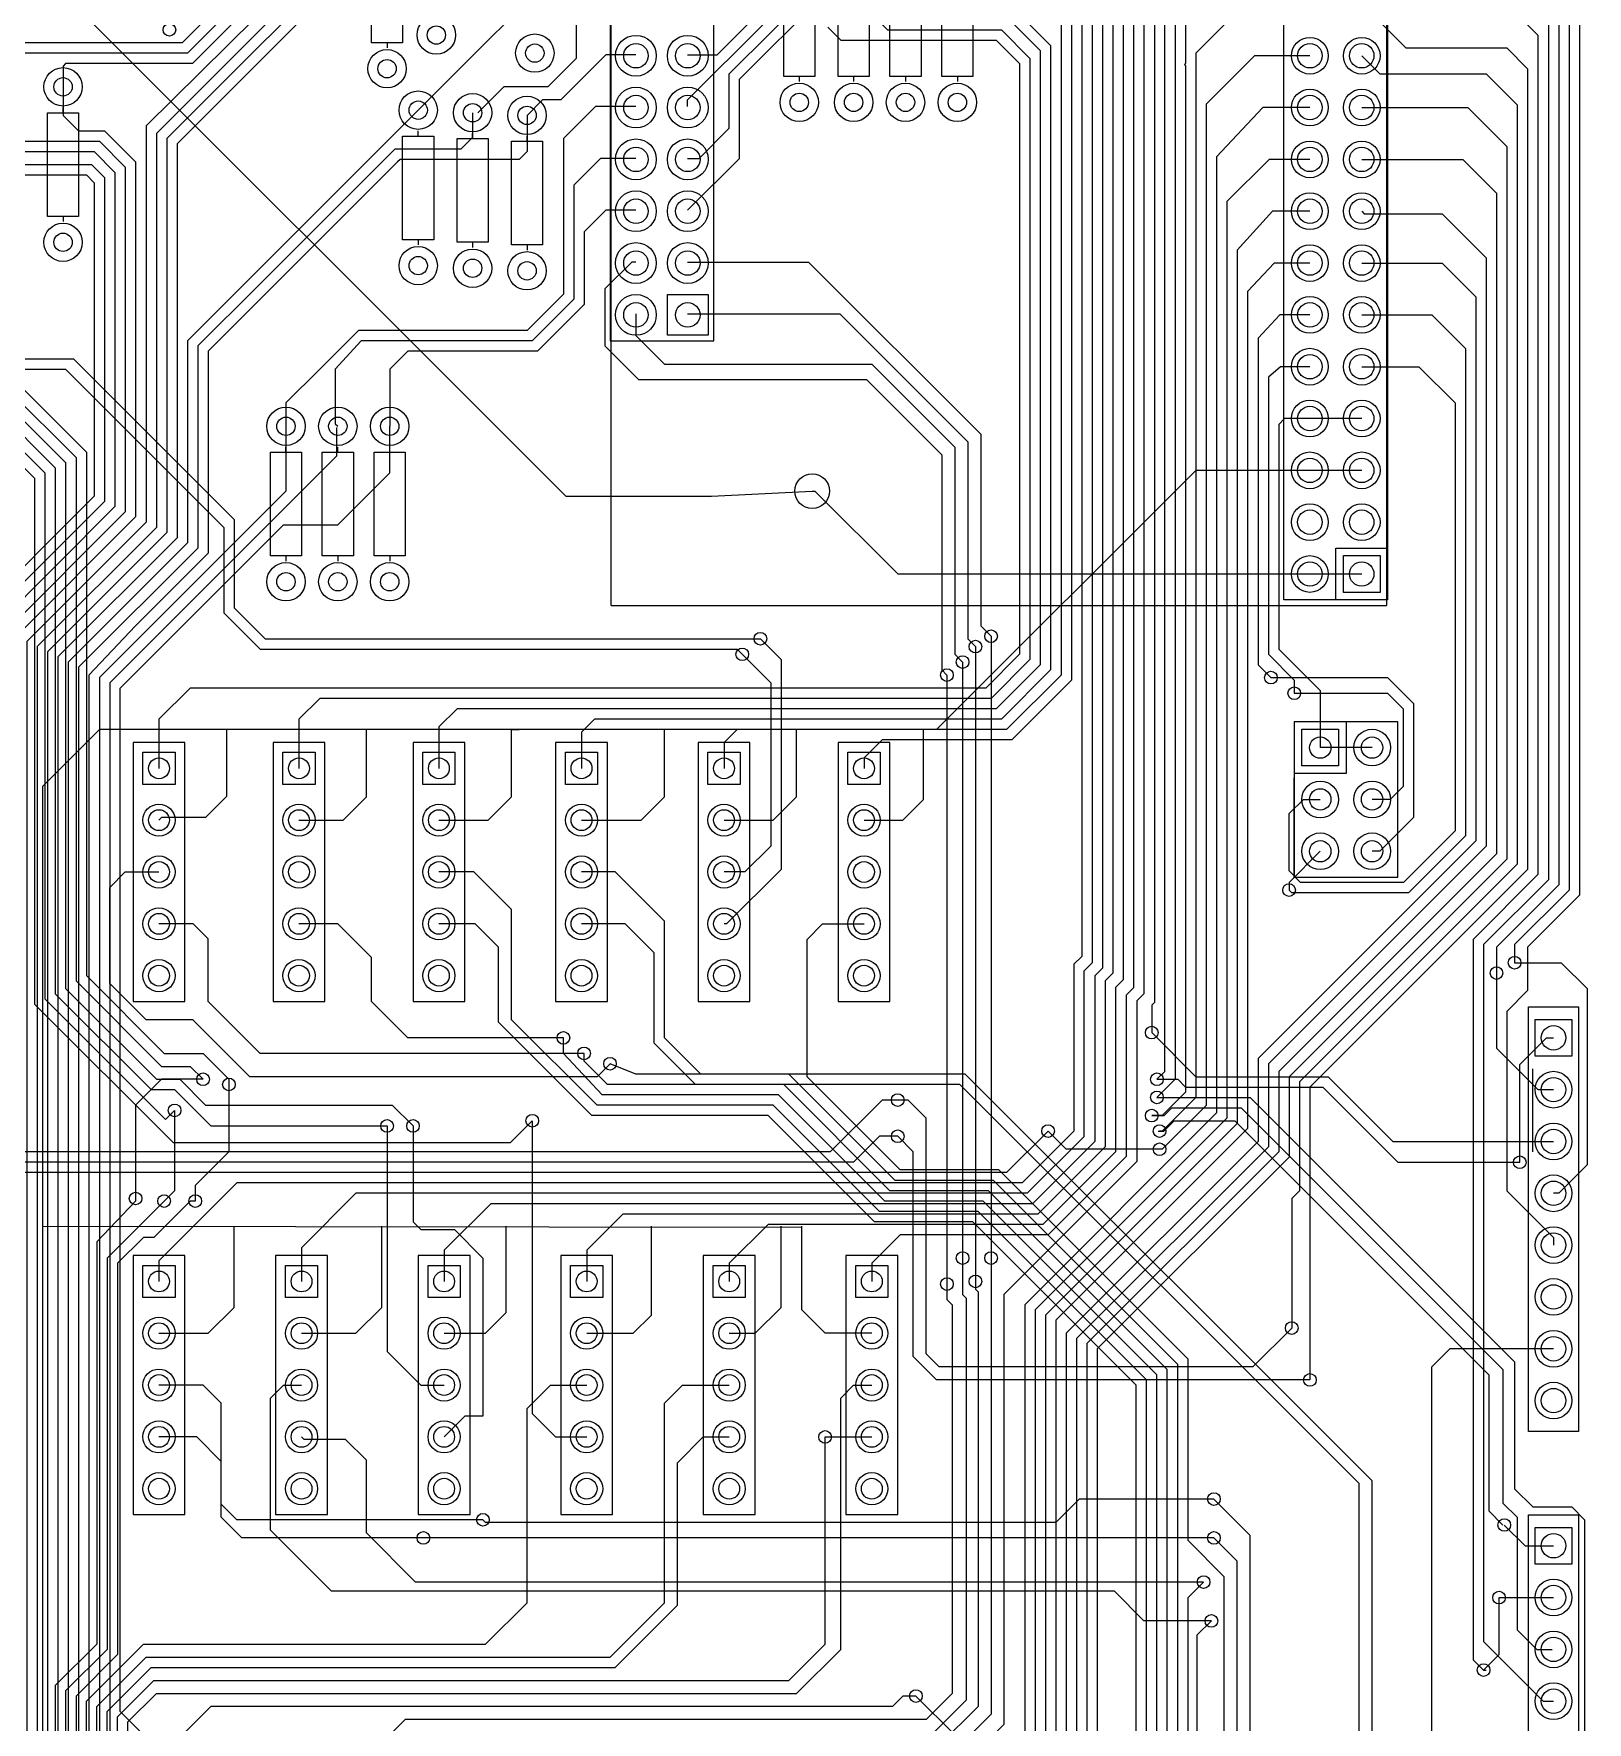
# Model space of a CAD drawing. Header units: millimetres. Extents: x 7 to 471, y -359 to -66.
# Drawn here: x 162.3 to 238.4, y -191.1 to -108.4 of the extents above; entities that cross this region are included whole.
import ezdxf

# ---------------------------------------------------------------- set-up
doc = ezdxf.new("R2010")
doc.units = ezdxf.units.MM

msp = doc.modelspace()

# ---------------------------------------------------------------- linework, layer by layer
for points in [[(190.55, -136.423), (190.55, -82.423)], [(228.55, -82.423), (228.55, -136.424)], [(207.518, -86.233), (209.677, -84.074), (218.313, -84.074), (220.218, -85.979), (220.218, -96.012), (216.662, -99.568), (216.662, -155.448), (216.314, -155.796), (216.314, -163.67), (209.804, -170.18), (209.804, -191.262), (209.296, -191.77)], [(209.931, -86.233), (211.455, -84.709), (218.186, -84.709), (219.71, -86.233), (219.71, -95.758), (216.154, -99.314), (216.154, -155.161), (215.793, -155.522), (215.793, -163.429), (211.963, -167.259), (204.724, -167.259), (203.327, -168.656), (203.327, -169.545)], [(214.757, -89.408), (214.757, -86.487), (215.265, -85.979), (217.932, -85.979), (218.694, -86.741), (218.694, -95.25), (215.138, -98.933), (215.138, -154.432), (214.757, -154.813), (214.757, -162.941), (211.455, -166.243), (191.135, -166.243), (189.357, -168.021), (189.357, -169.545)], [(212.344, -89.408), (212.344, -87.376), (214.376, -85.344), (218.059, -85.344), (219.202, -86.487), (219.202, -95.504), (215.646, -99.06), (215.646, -154.76), (215.265, -155.141), (215.265, -163.195), (211.709, -166.751), (198.247, -166.751), (196.342, -168.656), (196.342, -169.545)], [(217.17, -89.408), (218.186, -90.805), (218.186, -94.996), (214.63, -98.679), (214.63, -154.188), (214.249, -154.569), (214.249, -162.687), (211.201, -165.735), (184.658, -165.735), (182.372, -168.021), (182.372, -169.545)], [(191.765, -91.643), (188.26, -91.643), (170.048, -109.855), (163.83, -109.855), (163.703, -109.982), (163.703, -110.998)], [(185.42, -92.964), (169.545, -108.839), (159.385, -108.839), (158.75, -109.474), (158.75, -110.871), (158.623, -110.998)], [(186.182, -92.964), (169.799, -109.347), (161.671, -109.347), (161.163, -109.855), (161.163, -110.998)], [(98.171, -94.234), (98.171, -97.282), (100.076, -99.187), (122.428, -99.187), (128.016, -104.775), (162.052, -104.775), (188.341, -131.064), (195.476, -131.064), (200.406, -130.81)], [(208.788, -93.599), (208.915, -93.599), (214.122, -98.806), (214.122, -109.093)], [(227.33, -94.234), (230.251, -97.155), (234.442, -97.155), (237.998, -100.711), (237.998, -150.622), (235.458, -153.162), (235.458, -155.293), (234.442, -156.309), (234.442, -165.1), (236.728, -167.386), (236.728, -167.767)], [(224.79, -96.774), (220.218, -96.774), (217.17, -99.822), (217.17, -155.883), (217.043, -156.01), (217.043, -157.353)], [(227.33, -96.774), (229.87, -99.314), (234.442, -99.314), (237.49, -102.362), (237.49, -150.368), (234.823, -153.035), (234.823, -153.924)], [(184.404, -99.06), (184.404, -102.108), (182.118, -104.394), (177.927, -104.394), (172.339, -109.982)], [(217.297, -159.639), (217.678, -159.258), (217.678, -101.854), (220.137, -99.314), (224.79, -99.314)], [(227.33, -99.314), (230.124, -102.108), (234.442, -102.108), (236.982, -104.648), (236.982, -150.114), (233.934, -153.162), (233.934, -154.432)], [(186.817, -101.727), (186.817, -101.981), (183.896, -104.902), (178.181, -104.902), (172.847, -110.236)], [(179.705, -102.362), (178.435, -102.362), (167.767, -112.903), (167.767, -132.334), (161.925, -138.176), (161.925, -235.077), (167.132, -240.284), (185.293, -240.284), (188.976, -243.967), (188.976, -245.11)], [(224.79, -101.854), (220.165, -101.854), (218.186, -103.833), (218.186, -159.639), (217.297, -160.528)], [(227.33, -101.854), (230.124, -104.648), (234.442, -104.648), (236.474, -106.68), (236.474, -149.86), (233.299, -153.035), (233.299, -187.198), (236.22, -190.119), (236.728, -190.119)], [(212.598, -103.309), (212.598, -139.827), (209.931, -142.494), (196.723, -142.494), (196.088, -143.129), (196.088, -144.399)], [(213.614, -103.632), (213.614, -153.614), (213.233, -153.995), (213.233, -162.179), (210.693, -164.719), (172.212, -164.719), (168.402, -168.529), (168.402, -169.545)], [(178.816, -108.839), (178.816, -103.759)], [(180.34, -103.759), (180.34, -108.839)], [(194.305, -109.428), (195.753, -109.428), (199.771, -105.41), (199.771, -104.14)], [(194.305, -111.968), (194.305, -111.638), (201.803, -104.14), (202.438, -104.14)], [(194.305, -114.507), (194.865, -114.507), (196.342, -113.03), (196.342, -110.363), (200.533, -106.172), (203.962, -106.172), (204.978, -105.156), (204.978, -104.14)], [(194.305, -117.048), (196.85, -114.503), (196.85, -110.617), (200.84, -106.627), (206.428, -106.627), (207.518, -105.537), (207.518, -104.14)], [(213.106, -103.505), (213.106, -140.081), (210.185, -143.002), (203.835, -143.002), (202.946, -143.891), (202.946, -144.399)], [(176.911, -104.648), (168.275, -113.284), (168.275, -132.588), (162.433, -138.43), (162.433, -234.823), (167.386, -239.776), (194.056, -239.776), (195.961, -241.681), (195.961, -245.11)], [(191.765, -104.347), (188.896, -104.347), (181.102, -112.141)], [(207.518, -104.32), (207.518, -105.537), (208.026, -106.045), (208.026, -106.172), (208.661, -106.807), (209.931, -106.807), (212.09, -108.966), (212.09, -139.573), (209.677, -141.986), (189.738, -141.986), (189.103, -142.621), (189.103, -144.399)], [(224.79, -104.394), (220.472, -104.394), (218.694, -106.172), (218.694, -109.855), (218.641, -109.908), (218.694, -109.964), (218.694, -160.274), (217.551, -161.417), (217.043, -161.417)], [(227.33, -104.394), (229.87, -106.934), (234.442, -106.934), (235.966, -108.458), (235.966, -149.606), (232.791, -152.781), (232.791, -188.087), (233.299, -188.595), (233.426, -188.595)], [(199.009, -110.49), (199.009, -105.41)], [(200.533, -105.41), (200.533, -110.49)], [(201.676, -110.49), (201.676, -105.41)], [(203.2, -105.41), (203.2, -110.49)], [(204.216, -110.49), (204.216, -105.41)], [(205.74, -105.41), (205.74, -110.49)], [(206.756, -110.49), (206.756, -105.41)], [(208.28, -105.41), (208.28, -110.49)], [(191.765, -106.888), (189.911, -106.888), (188.849, -107.95), (188.849, -109.601), (187.452, -110.998), (185.293, -110.998), (184.023, -112.268)], [(203.454, -107.569), (204.089, -108.204), (209.677, -108.204), (211.074, -109.601), (211.074, -112.776), (211.074, -113.03)], [(206.756, -107.442), (209.804, -107.442), (211.582, -109.22), (211.582, -112.776)], [(224.79, -106.934), (221.615, -106.934), (219.202, -109.347), (219.202, -160.528), (217.551, -162.179), (217.424, -162.179)], [(227.33, -106.934), (229.489, -109.093), (234.442, -109.093), (235.458, -110.109), (235.458, -149.352), (224.79, -160.02), (224.79, -165.735), (224.79, -174.371)], [(201.168, -108.077), (201.803, -108.712), (209.423, -108.712), (210.566, -109.855), (210.566, -112.776)], [(214.122, -108.897), (214.122, -153.924), (213.713, -154.333), (213.713, -162.461), (210.947, -165.227), (178.054, -165.227), (175.387, -167.894), (175.387, -169.545)], [(179.578, -108.839), (178.816, -108.839)], [(179.578, -108.839), (179.578, -109.093)], [(180.34, -108.839), (179.578, -108.839)], [(172.339, -109.982), (168.783, -113.538), (168.783, -132.842), (162.941, -138.684), (162.941, -234.569), (167.64, -239.268), (199.898, -239.268), (202.946, -242.316), (202.946, -245.11)], [(191.765, -109.428), (190.292, -109.428), (188.087, -111.633), (187.198, -111.633), (186.436, -112.395)], [(224.79, -109.474), (222.085, -109.474), (219.71, -111.849), (219.71, -160.917), (217.559, -163.068), (217.424, -163.068)], [(227.33, -109.474), (228.219, -110.363), (233.426, -110.363), (234.95, -111.887), (234.95, -149.098), (224.282, -159.766), (224.282, -165.1), (223.901, -165.481), (223.901, -171.831)], [(172.847, -110.236), (169.291, -113.792), (169.291, -133.096), (163.449, -138.938), (163.449, -211.963), (168.402, -216.916), (168.402, -220.218)], [(199.771, -110.49), (199.009, -110.49)], [(199.771, -110.49), (199.771, -110.744)], [(200.533, -110.49), (199.771, -110.49)], [(202.438, -110.49), (201.676, -110.49)], [(202.438, -110.49), (202.438, -110.744)], [(203.2, -110.49), (202.438, -110.49)], [(204.978, -110.49), (204.216, -110.49)], [(204.978, -110.49), (204.978, -110.744)], [(205.74, -110.49), (204.978, -110.49)], [(207.518, -110.49), (206.756, -110.49)], [(207.518, -110.49), (207.518, -110.744)], [(208.28, -110.49), (207.518, -110.49)], [(153.543, -110.998), (153.543, -114.173), (154.686, -115.316), (164.846, -115.316), (165.227, -115.697), (165.227, -131.064), (159.385, -136.906), (159.385, -258.191), (165.354, -264.16), (166.624, -264.16), (168.021, -265.557), (168.021, -270.383)], [(156.083, -110.998), (156.083, -113.284), (157.607, -114.808), (165.1, -114.808), (165.735, -115.443), (165.735, -131.318), (159.893, -137.16), (159.893, -257.937), (165.481, -263.525), (172.593, -263.525), (174.879, -265.811), (174.879, -270.383)], [(158.623, -110.998), (158.623, -113.03), (159.766, -114.173), (165.227, -114.173), (166.243, -115.189), (166.243, -131.572), (160.401, -137.414), (160.401, -235.839), (168.021, -243.459), (168.021, -245.11)], [(161.163, -110.998), (161.163, -113.03), (161.798, -113.665), (165.481, -113.665), (166.751, -114.935), (166.751, -131.826), (160.909, -137.668), (160.909, -235.585), (166.624, -241.3), (172.974, -241.3), (175.006, -243.332), (175.006, -245.11)], [(163.703, -110.998), (163.703, -112.395), (164.465, -113.157), (165.735, -113.157), (167.259, -114.681), (167.259, -132.08), (161.417, -137.922), (161.417, -235.331), (166.878, -240.792), (179.959, -240.792), (181.991, -242.824), (181.991, -245.11)], [(162.941, -112.268), (163.703, -112.268)], [(162.941, -117.348), (162.941, -112.268)], [(163.703, -112.268), (163.703, -112.014)], [(163.703, -112.268), (164.465, -112.268)], [(181.285, -111.958), (169.799, -123.444), (169.799, -133.35), (163.957, -139.192), (163.957, -211.709), (170.307, -218.059), (173.863, -218.059), (174.879, -219.075), (174.879, -220.091)], [(164.465, -112.268), (164.465, -117.348)], [(183.769, -112.268), (183.769, -113.475), (183.197, -114.046), (179.959, -114.046), (173.228, -120.777)], [(186.436, -112.395), (186.436, -114.173), (186.055, -114.554), (180.213, -114.554), (180.094, -114.673), (174.117, -120.65)], [(191.765, -111.968), (189.784, -111.968), (188.214, -113.538), (188.214, -121.158), (186.436, -122.936), (178.181, -122.936), (176.276, -124.841)], [(224.79, -112.014), (222.479, -112.014), (220.218, -114.427), (220.218, -161.29), (210.82, -170.688), (210.82, -262.382), (207.645, -265.557), (185.42, -265.557), (181.864, -269.113), (181.864, -270.383)], [(227.33, -112.014), (232.537, -112.014), (234.442, -113.919), (234.442, -148.844), (223.774, -159.512), (223.774, -163.449), (214.376, -172.847), (214.376, -285.369), (204.343, -295.402), (188.595, -295.402), (188.468, -295.275), (188.468, -295.529)], [(210.566, -112.552), (210.566, -138.811), (208.915, -140.462), (169.926, -140.462), (168.402, -141.986), (168.402, -144.399)], [(211.074, -113.03), (211.074, -139.065), (209.169, -140.97), (176.276, -140.97), (175.26, -141.986), (175.26, -144.399)], [(181.102, -113.411), (181.102, -113.157)], [(211.582, -112.776), (211.582, -139.319), (209.423, -141.478), (183.007, -141.478), (182.118, -142.367), (182.118, -144.399)], [(183.769, -113.538), (183.769, -113.284)], [(180.34, -113.411), (181.102, -113.411)], [(180.34, -118.491), (180.34, -113.411)], [(181.102, -113.411), (181.864, -113.411)], [(181.864, -113.411), (181.864, -118.491)], [(183.007, -113.538), (183.769, -113.538)], [(183.007, -118.618), (183.007, -113.538)], [(183.769, -113.538), (184.531, -113.538)], [(184.531, -113.538), (184.531, -118.618)], [(185.674, -113.665), (186.436, -113.665)], [(185.674, -118.745), (185.674, -113.665)], [(186.436, -113.665), (186.436, -113.411)], [(186.436, -113.665), (187.198, -113.665)], [(187.198, -113.665), (187.198, -118.745)], [(191.765, -114.508), (190.038, -114.508), (188.722, -115.824), (188.722, -121.412), (186.69, -123.444), (178.316, -123.444), (177.038, -124.841)], [(227.33, -114.554), (232.283, -114.554), (233.934, -116.205), (233.934, -148.59), (223.266, -159.258), (223.266, -163.195), (213.868, -172.593), (213.868, -285.115), (207.137, -291.846), (189.484, -291.846), (185.801, -295.529), (181.483, -295.529)], [(224.79, -114.554), (222.788, -114.554), (220.726, -116.616), (220.726, -161.544), (211.328, -170.942), (211.328, -262.763), (208.026, -266.065), (191.643, -266.065), (188.722, -268.986), (188.722, -270.383)], [(163.703, -117.348), (162.941, -117.348)], [(163.703, -117.348), (163.703, -117.602)], [(164.465, -117.348), (163.703, -117.348)], [(227.33, -117.094), (227.457, -117.221), (231.267, -117.221), (233.426, -119.38), (233.426, -148.209), (222.758, -158.877), (222.758, -162.941), (213.36, -172.339), (213.36, -284.861), (206.883, -291.338), (177.8, -291.338), (174.752, -294.386), (174.752, -295.529)], [(191.765, -117.048), (190.292, -117.048), (189.23, -118.11), (189.23, -121.666), (186.944, -123.952)], [(224.79, -117.094), (222.959, -117.094), (221.234, -118.999), (221.234, -161.798), (211.836, -171.196), (211.836, -263.144), (207.391, -267.589), (203.454, -267.589)], [(181.102, -118.491), (180.34, -118.491)], [(181.102, -118.491), (181.102, -118.745)], [(181.864, -118.491), (181.102, -118.491)], [(183.769, -118.618), (183.007, -118.618)], [(183.769, -118.618), (183.769, -118.872)], [(184.531, -118.618), (183.769, -118.618)], [(186.436, -118.745), (185.674, -118.745)], [(186.436, -118.745), (186.436, -118.999)], [(187.198, -118.745), (186.436, -118.745)], [(227.33, -119.634), (231.267, -119.634), (232.918, -121.285), (232.918, -147.955), (222.25, -158.623), (222.25, -162.687), (212.852, -172.085), (212.852, -284.607), (206.629, -290.83), (171.704, -290.83), (168.021, -294.513), (168.021, -295.529)], [(191.765, -119.588), (191.562, -119.588), (190.246, -120.904), (190.246, -123.698), (191.897, -125.349), (203.073, -125.349), (206.756, -129.032), (206.756, -139.573), (207.01, -139.827)], [(194.305, -119.588), (200.233, -119.588), (208.661, -128.016), (208.661, -137.414), (209.169, -137.922)], [(224.79, -119.634), (223.042, -119.634), (221.742, -121.031), (221.742, -162.052), (212.344, -171.45), (212.344, -263.525), (206.121, -269.748), (203.962, -269.748), (203.327, -270.383), (202.438, -270.383)], [(173.228, -120.777), (170.307, -123.698), (170.307, -133.604), (164.465, -139.446), (164.465, -211.455), (170.434, -217.424), (179.959, -217.424), (181.864, -219.329), (181.864, -220.091)], [(174.117, -120.65), (170.815, -123.952), (170.815, -133.858), (167.259, -137.414), (164.973, -139.827), (164.973, -211.201), (170.561, -216.789), (186.055, -216.789), (188.849, -219.583), (188.849, -220.091)], [(191.765, -122.128), (191.765, -123.185), (193.167, -124.587), (203.327, -124.587), (207.391, -128.651), (207.391, -138.811), (207.645, -139.065), (207.772, -139.192)], [(194.305, -122.128), (201.757, -122.128), (208.026, -128.397), (208.026, -138.049), (208.407, -138.43)], [(224.79, -122.174), (223.324, -122.174), (222.25, -123.317), (222.25, -139.319), (222.885, -139.954)], [(227.33, -122.174), (230.759, -122.174), (232.41, -123.825), (232.41, -147.701), (229.616, -150.495), (223.901, -150.495), (223.774, -150.368)], [(186.944, -123.952), (180.594, -123.952), (179.705, -124.841), (179.705, -127.635)], [(132.588, -124.333), (164.211, -124.333), (172.085, -132.207), (172.085, -136.525), (173.609, -138.049), (197.866, -138.049)], [(132.588, -130.175), (132.588, -125.984), (133.731, -124.841), (163.83, -124.841), (171.577, -132.588), (171.577, -136.779), (173.355, -138.557), (196.723, -138.557), (196.977, -138.811)], [(176.276, -124.841), (174.625, -126.492), (174.625, -127.635)], [(177.038, -124.841), (177.038, -127.508), (177.165, -127.635)], [(224.79, -124.714), (223.355, -124.714), (222.758, -125.222), (222.758, -138.811), (224.028, -140.081), (224.028, -140.716)], [(227.33, -124.714), (230.124, -124.714), (231.902, -126.492), (231.902, -147.462), (229.377, -149.987), (224.338, -149.987), (223.774, -149.423), (223.774, -146.619), (224.47, -145.923), (225.298, -145.923)], [(135.128, -130.175), (135.128, -126.792), (136.413, -125.509), (136.525, -125.349), (161.29, -125.349), (164.846, -128.905), (164.846, -154.559), (168.656, -158.369), (170.561, -158.369), (171.831, -159.639), (171.831, -159.893)], [(137.668, -130.175), (137.668, -126.873), (138.684, -125.857), (161.036, -125.857), (164.338, -129.159), (164.338, -154.813), (168.529, -159.004), (169.926, -159.004), (170.561, -159.639)], [(140.208, -130.175), (140.208, -127.635), (141.478, -126.365), (160.782, -126.365), (163.83, -129.413), (163.83, -155.194), (168.275, -159.639), (169.418, -159.639), (170.688, -160.909), (179.832, -160.909), (180.848, -161.925)], [(142.748, -130.175), (142.748, -128.016), (143.891, -126.873), (160.528, -126.873), (163.322, -129.667), (163.322, -155.448), (168.021, -160.147), (169.164, -160.147), (170.942, -161.925), (179.578, -161.925)], [(145.288, -130.175), (145.288, -128.143), (146.05, -127.381), (160.274, -127.381), (162.814, -129.921), (162.814, -155.702), (168.72, -161.607), (169.164, -161.163)], [(224.79, -127.254), (223.551, -127.254), (223.266, -127.539), (223.266, -138.557), (225.298, -140.589), (225.298, -143.383)], [(227.33, -127.254), (224.79, -127.254)], [(147.828, -130.175), (147.828, -128.27), (148.209, -127.889), (160.02, -127.889), (162.306, -130.175), (162.306, -155.956), (169.09, -162.74), (185.621, -162.74), (186.69, -161.671)], [(174.625, -127.635), (174.625, -130.81), (165.481, -139.954), (165.481, -210.947), (170.688, -216.154), (193.421, -216.154), (195.834, -218.567), (195.834, -220.091)], [(177.101, -127.698), (177.101, -129.096), (165.989, -140.208), (165.989, -210.693), (170.815, -215.519), (201.041, -215.519), (202.819, -217.297), (202.819, -220.091)], [(202.819, -194.818), (202.819, -193.548), (201.041, -191.77), (167.64, -191.77), (166.497, -190.627), (166.497, -140.462), (174.498, -132.461), (177.165, -132.461), (179.705, -129.921), (179.705, -127.635)], [(173.863, -128.905), (174.625, -128.905)], [(173.863, -133.985), (173.863, -128.905)], [(174.625, -128.905), (174.625, -128.651)], [(174.625, -128.905), (175.387, -128.905)], [(175.387, -128.905), (175.387, -133.985)], [(176.403, -128.905), (177.165, -128.905)], [(176.403, -133.985), (176.403, -128.905)], [(177.165, -128.905), (177.165, -128.651)], [(177.165, -128.905), (177.927, -128.905)], [(177.927, -128.905), (177.927, -133.985)], [(178.943, -128.905), (179.705, -128.905)], [(178.943, -133.985), (178.943, -128.905)], [(179.705, -128.905), (179.705, -128.651)], [(179.705, -128.905), (180.467, -128.905)], [(180.467, -128.905), (180.467, -133.985)], [(219.202, -129.794), (206.502, -142.494), (171.717, -142.494)], [(227.33, -129.794), (219.202, -129.794)], [(200.406, -130.81), (200.533, -130.81), (204.597, -134.874), (227.33, -134.874)], [(174.625, -133.985), (173.863, -133.985)], [(174.625, -133.985), (174.625, -134.239)], [(175.387, -133.985), (174.625, -133.985)], [(177.165, -133.985), (176.403, -133.985)], [(177.165, -133.985), (177.165, -134.239)], [(177.927, -133.985), (177.165, -133.985)], [(179.705, -133.985), (178.943, -133.985)], [(179.705, -133.985), (179.705, -134.239)], [(180.467, -133.985), (179.705, -133.985)], [(226.06, -136.144), (226.06, -133.604), (228.6, -133.604)], [(190.55, -136.423), (228.55, -136.423)], [(197.866, -138.049), (198.882, -139.065), (198.882, -149.352), (196.215, -152.019), (196.088, -152.019)], [(209.169, -137.922), (209.169, -168.402)], [(196.977, -138.811), (198.374, -140.208), (198.374, -148.209), (197.104, -149.479), (196.088, -149.479)], [(208.407, -138.43), (208.407, -169.545)], [(207.01, -139.827), (207.01, -169.672)], [(207.772, -139.192), (207.772, -168.402)], [(222.885, -139.954), (228.6, -139.954), (229.87, -141.224), (229.87, -146.812), (228.219, -148.463), (227.838, -148.463)], [(224.028, -140.716), (228.6, -140.716), (229.362, -141.478), (229.362, -145.288), (228.727, -145.923), (227.838, -145.923)], [(224.028, -149.733), (229.108, -149.733), (229.108, -142.113), (224.028, -142.113), (224.028, -149.733), (224.028, -144.865)], [(226.57, -142.113), (226.57, -144.653), (224.028, -144.653)], [(171.717, -142.494), (165.481, -142.494), (162.687, -145.288), (162.687, -174.498)], [(169.672, -145.034), (169.672, -143.129), (167.132, -143.129), (167.132, -155.829), (169.672, -155.829)], [(171.717, -142.494), (171.717, -145.783), (170.688, -146.812), (168.529, -146.812), (168.402, -146.939)], [(176.53, -145.034), (176.53, -143.129), (173.99, -143.129), (173.99, -155.829), (176.53, -155.829)], [(175.26, -146.939), (177.419, -146.939), (178.562, -145.796), (178.562, -142.494)], [(183.388, -145.034), (183.388, -143.129), (180.848, -143.129), (180.848, -155.829), (183.388, -155.829)], [(182.118, -146.939), (184.531, -146.939), (185.674, -145.796), (185.674, -142.494), (186.055, -142.494)], [(190.373, -145.034), (190.373, -143.129), (187.833, -143.129), (187.833, -155.829), (190.373, -155.829)], [(189.103, -146.939), (192.024, -146.939), (193.167, -145.796), (193.167, -142.494)], [(197.358, -145.034), (197.358, -143.129), (194.818, -143.129), (194.818, -155.829), (197.358, -155.829)], [(196.088, -146.939), (198.501, -146.939), (199.644, -145.796), (199.644, -142.494)], [(204.216, -145.034), (204.216, -143.129), (201.676, -143.129), (201.676, -155.829), (204.216, -155.829)], [(202.946, -146.939), (204.851, -146.939), (205.867, -145.923), (205.867, -142.494)], [(227.838, -143.383), (225.298, -143.383)], [(169.672, -155.829), (169.672, -145.034)], [(176.53, -155.829), (176.53, -145.034)], [(183.388, -155.829), (183.388, -145.034)], [(190.373, -155.829), (190.373, -145.034)], [(197.358, -155.829), (197.358, -145.034)], [(204.216, -155.829), (204.216, -145.034)], [(225.298, -148.463), (223.774, -149.987), (223.774, -150.368)], [(190.5, -158.877), (189.865, -159.512), (172.847, -159.512), (170.053, -156.718), (167.767, -156.718), (165.989, -154.94), (165.989, -150.241), (166.751, -149.479), (168.402, -149.479)], [(192.405, -326.644), (194.056, -326.644), (197.866, -322.834), (197.866, -308.229), (206.375, -299.72), (206.375, -289.814), (216.789, -279.4), (216.789, -174.371), (208.534, -166.116), (203.708, -166.116), (198.501, -160.909), (189.865, -160.909), (185.674, -156.718), (185.674, -151.321), (183.832, -149.479), (182.118, -149.479)], [(194.691, -320.421), (195.961, -320.421), (196.723, -319.659), (201.676, -319.659), (227.838, -293.497), (227.838, -179.324), (207.899, -159.385), (194.945, -159.385), (193.167, -157.607), (193.167, -151.892), (190.754, -149.479), (189.103, -149.479)], [(189.23, -158.369), (173.355, -158.369), (170.815, -155.829), (170.815, -152.753), (170.081, -152.019), (168.402, -152.019)], [(188.214, -157.607), (180.594, -157.607), (178.816, -155.829), (178.816, -153.67), (177.165, -152.019), (175.26, -152.019)], [(193.929, -325.12), (194.564, -325.12), (197.358, -322.326), (197.358, -307.975), (205.867, -299.466), (205.867, -289.56), (216.281, -279.146), (216.281, -174.625), (208.28, -166.624), (203.454, -166.624), (198.247, -161.417), (189.611, -161.417), (185.039, -156.845), (185.039, -153.162), (183.896, -152.019), (182.118, -152.019)], [(194.183, -319.151), (201.422, -319.151), (227.203, -293.37), (227.203, -179.451), (207.645, -159.893), (194.691, -159.893), (192.659, -157.861), (192.659, -153.436), (191.242, -152.019), (189.103, -152.019)], [(201.295, -339.471), (204.47, -336.296), (204.47, -311.531), (212.979, -303.022), (212.979, -293.116), (223.393, -282.702), (223.393, -233.934), (224.79, -232.537), (224.79, -215.646), (220.599, -211.455), (220.599, -184.023), (218.821, -182.245), (218.821, -173.355), (209.55, -164.084), (204.724, -164.084), (200.152, -159.512), (200.152, -152.781), (200.914, -152.019), (202.946, -152.019)], [(233.934, -154.432), (233.934, -158.115), (235.966, -160.147), (236.728, -160.147)], [(234.823, -153.924), (237.109, -153.924), (238.379, -155.194), (238.379, -163.83), (236.982, -165.227), (236.728, -165.227)], [(235.508, -176.907), (235.508, -156.087)], [(235.508, -156.087), (237.948, -156.087)], [(237.948, -156.087), (237.948, -176.907)], [(190.246, -330.454), (194.31, -330.454), (199.39, -325.374), (199.39, -308.991), (207.899, -300.482), (207.899, -290.576), (218.313, -280.162), (218.313, -229.997), (220.218, -228.092), (220.218, -227.076), (217.297, -224.155), (217.297, -174.117), (208.788, -165.608), (203.962, -165.608), (198.755, -160.401), (190.119, -160.401), (188.214, -158.369), (188.214, -157.607)], [(217.043, -157.353), (219.202, -159.512), (225.679, -159.512), (228.854, -162.687), (236.728, -162.687)], [(235.077, -163.703), (235.077, -158.907), (236.377, -157.607), (236.728, -157.607)], [(189.611, -332.486), (195.199, -332.486), (200.406, -327.279), (200.406, -309.499), (208.915, -300.99), (208.915, -291.084), (219.329, -280.67), (219.329, -231.902), (220.726, -230.505), (220.726, -226.822), (217.805, -223.901), (217.805, -173.863), (209.042, -165.1), (204.216, -165.1), (199.009, -159.893), (190.373, -159.893), (189.23, -158.75), (189.23, -158.369)], [(191.008, -333.629), (195.58, -333.629), (200.914, -328.295), (200.914, -309.753), (209.423, -301.244), (209.423, -291.338), (219.837, -280.924), (219.837, -232.164), (221.234, -230.767), (221.234, -226.568), (218.313, -223.647), (218.313, -173.609), (209.296, -164.592), (204.47, -164.592), (199.263, -159.385), (191.77, -159.385), (190.5, -158.877)], [(170.561, -159.639), (168.529, -159.639), (167.259, -160.909), (167.259, -165.481)], [(217.297, -159.639), (218.313, -159.639), (218.694, -160.02), (225.425, -160.02), (229.108, -163.703), (235.077, -163.703)], [(235.712, -163.195), (235.712, -159.123)], [(171.831, -159.893), (171.831, -163.195), (170.18, -164.846), (170.18, -165.608)], [(217.297, -160.528), (221.869, -160.528), (234.823, -173.482), (234.823, -179.705), (235.712, -180.594), (237.617, -180.594), (238.252, -181.229), (238.252, -192.151), (237.744, -192.659), (236.728, -192.659)], [(204.597, -160.655), (203.835, -160.655), (201.295, -163.195), (156.591, -163.195), (153.416, -166.37), (153.416, -173.355), (152.781, -173.99), (152.781, -176.022)], [(169.164, -161.163), (169.164, -165.1), (168.656, -165.608)], [(223.901, -171.831), (221.996, -173.736), (206.629, -173.736), (205.994, -173.101), (205.994, -161.544), (205.105, -160.655), (204.597, -160.655)], [(217.043, -161.417), (217.653, -161.417), (218.034, -161.036), (221.422, -161.036), (234.249, -173.863), (234.25, -180.408), (234.944, -181.102), (234.945, -186.616), (235.909, -187.579), (236.664, -187.579)], [(211.963, -162.179), (209.931, -164.211), (159.512, -164.211), (155.829, -167.894), (155.829, -174.625), (153.543, -176.911), (150.368, -176.911), (148.336, -174.879), (145.034, -174.879), (144.399, -175.514), (144.399, -176.911)], [(179.578, -161.925), (179.578, -172.974), (181.229, -174.625), (182.372, -174.625)], [(180.848, -161.925), (180.848, -166.624), (181.229, -167.005), (182.88, -167.005), (184.277, -168.402), (184.277, -176.149), (183.388, -176.149), (182.372, -177.165)], [(186.69, -161.671), (186.69, -176.022), (187.833, -177.165), (189.357, -177.165)], [(217.424, -163.068), (212.852, -163.068), (211.963, -162.179)], [(217.36, -162.179), (217.63, -162.179), (218.138, -161.671), (221.107, -161.671), (233.553, -174.117), (233.553, -180.784), (234.251, -181.483)], [(204.597, -162.433), (203.708, -162.433), (202.438, -163.703), (158.242, -163.703), (154.559, -167.386), (154.559, -174.371), (153.67, -175.26)], [(224.79, -174.371), (206.502, -174.371), (205.359, -173.228), (205.359, -163.195), (204.597, -162.433)], [(167.259, -165.481), (167.259, -165.608), (165.354, -167.612), (165.354, -187.325), (163.322, -189.357), (163.322, -197.104), (161.671, -198.755), (155.829, -198.755), (154.305, -200.279), (152.908, -200.279)], [(168.656, -165.608), (165.862, -168.402), (165.862, -187.579), (163.83, -189.611), (163.83, -197.358), (161.925, -199.263), (156.591, -199.263), (154.813, -201.041), (153.67, -201.041)], [(170.18, -165.608), (169.926, -165.608), (168.148, -167.386), (167.64, -167.386), (166.37, -168.656), (166.37, -187.833), (164.338, -189.865), (164.338, -197.612), (162.179, -199.771), (157.099, -199.771), (155.575, -201.295)], [(162.687, -166.835), (199.898, -166.878)], [(168.402, -172.085), (170.815, -172.085), (172.085, -170.815), (172.085, -166.835)], [(175.387, -172.085), (178.054, -172.085), (179.324, -170.815), (179.324, -166.835)], [(182.372, -172.085), (184.404, -172.085), (185.42, -171.069), (185.42, -166.835)], [(189.357, -172.085), (191.643, -172.085), (192.532, -171.196), (192.532, -166.835)], [(196.342, -172.085), (197.612, -172.085), (198.882, -170.815), (198.882, -166.835)], [(203.327, -172.085), (201.041, -172.085), (199.898, -170.942), (199.898, -166.835)], [(169.672, -170.18), (169.672, -168.275), (167.132, -168.275), (167.132, -180.975), (169.672, -180.975)], [(176.657, -170.18), (176.657, -168.275), (174.117, -168.275), (174.117, -180.975), (176.657, -180.975)], [(183.642, -170.18), (183.642, -168.275), (181.102, -168.275), (181.102, -180.975), (183.642, -180.975)], [(207.772, -168.402), (207.772, -170.18), (207.952, -170.36), (207.952, -190.066), (206.375, -191.643), (186.817, -191.643), (185.928, -192.532), (185.928, -196.723), (185.293, -197.358), (182.118, -197.358)], [(190.627, -170.18), (190.627, -168.275), (188.087, -168.275), (188.087, -180.975), (190.627, -180.975)], [(197.612, -170.18), (197.612, -168.275), (195.072, -168.275), (195.072, -180.975), (197.612, -180.975)], [(209.169, -168.402), (209.169, -190.754), (207.01, -192.913), (200.83, -192.913), (199.517, -194.226), (199.517, -196.342), (198.501, -197.358), (195.834, -197.358)], [(204.597, -170.18), (204.597, -168.275), (202.057, -168.275), (202.057, -180.975), (204.597, -180.975)], [(208.407, -169.545), (208.407, -169.926), (208.534, -170.053), (208.534, -190.373), (206.629, -192.278), (193.675, -192.278), (192.659, -193.294), (192.659, -196.85), (192.151, -197.358), (188.976, -197.358)], [(169.672, -180.975), (169.672, -170.18)], [(207.01, -169.672), (207.01, -170.434), (207.264, -170.688), (207.264, -189.738), (205.994, -191.008), (180.467, -191.008), (179.324, -192.151), (179.324, -196.723), (178.689, -197.358), (175.26, -197.358)], [(176.657, -180.975), (176.657, -170.18)], [(183.642, -180.975), (183.642, -170.18)], [(190.627, -180.975), (190.627, -170.18)], [(197.612, -180.975), (197.612, -170.18)], [(204.597, -180.975), (204.597, -170.18)], [(236.728, -172.847), (231.648, -172.847), (230.759, -173.736)], [(218.313, -348.615), (230.759, -336.169), (230.759, -173.736)], [(162.687, -174.498), (162.687, -253.746), (160.782, -255.651), (160.782, -273.812), (162.687, -275.717), (162.687, -294.259), (164.465, -296.037), (164.465, -306.197), (166.878, -308.61), (193.04, -308.61)], [(130.048, -207.391), (130.048, -203.835), (131.826, -202.057), (156.083, -202.057), (157.734, -200.406), (162.306, -200.406), (164.846, -197.866), (164.846, -190.119), (167.64, -187.325), (184.404, -187.325), (186.436, -185.293), (186.436, -175.768), (187.579, -174.625), (189.357, -174.625)], [(132.334, -227.584), (155.702, -227.584), (156.837, -226.449), (161.663, -226.449), (165.481, -222.631), (165.481, -216.154), (170.053, -211.582), (170.053, -207.355), (169.327, -206.629), (167.513, -206.629), (166.878, -205.994), (166.878, -191.135), (168.275, -189.738), (199.644, -189.738), (201.803, -187.579), (201.803, -175.26), (202.438, -174.625), (203.327, -174.625)], [(157.861, -201.168), (162.306, -201.168), (165.354, -198.12), (165.354, -190.373), (167.767, -187.96), (190.5, -187.96), (193.167, -185.293), (193.167, -175.514), (194.056, -174.625), (196.342, -174.625)], [(181.356, -182.118), (172.466, -182.118), (171.45, -181.102), (171.45, -175.514), (170.561, -174.625), (168.402, -174.625)], [(219.964, -186.182), (216.662, -186.182), (215.212, -184.732), (176.858, -184.732), (173.863, -181.737), (173.863, -175.26), (174.498, -174.625), (175.387, -174.625)], [(237.948, -176.907), (235.508, -176.907)], [(157.988, -202.311), (161.925, -202.311), (165.862, -198.374), (165.862, -190.627), (168.021, -188.468), (190.754, -188.468), (193.802, -185.42), (193.802, -178.435), (195.072, -177.165), (196.342, -177.165)], [(158.623, -203.2), (161.798, -203.2), (166.37, -198.628), (166.37, -190.881), (168.148, -189.103), (199.263, -189.103), (201.041, -187.325), (201.041, -177.165)], [(184.277, -181.229), (172.212, -181.229), (171.45, -180.467), (171.45, -178.364), (170.251, -177.165), (168.402, -177.165)], [(219.583, -184.277), (180.975, -184.277), (178.562, -181.864), (178.562, -178.308), (177.546, -177.292), (175.514, -177.292), (175.387, -177.165)], [(201.041, -177.165), (203.327, -177.165)], [(220.091, -180.213), (213.487, -180.213), (212.344, -181.356), (184.404, -181.356), (184.277, -181.229)], [(208.407, -339.471), (208.407, -338.709), (205.994, -336.296), (205.994, -312.293), (214.503, -303.784), (214.503, -293.878), (224.917, -283.464), (224.917, -236.474), (225.806, -235.585), (225.806, -215.138), (221.869, -211.201), (221.869, -181.991), (220.091, -180.213)], [(235.508, -201.799), (235.508, -180.979)], [(235.508, -180.979), (237.948, -180.979)], [(237.948, -180.979), (237.948, -201.799)], [(234.315, -181.483), (235.331, -182.499), (236.728, -182.499)], [(220.091, -182.118), (181.356, -182.118)], [(206.121, -339.471), (205.486, -338.836), (205.486, -312.039), (213.995, -303.53), (213.995, -293.624), (224.409, -283.21), (224.409, -236.22), (225.298, -235.331), (225.298, -215.392), (221.234, -211.328), (221.234, -183.261), (220.091, -182.118)], [(195.326, -336.423), (197.485, -336.423), (202.438, -331.47), (202.438, -310.515), (210.947, -302.006), (210.947, -292.1), (221.361, -281.686), (221.361, -232.918), (222.758, -231.521), (222.758, -225.806), (220.345, -223.393), (220.345, -221.107), (218.821, -219.456), (218.821, -185.039), (219.583, -184.277)], [(233.299, -188.595), (234.061, -187.833), (234.061, -185.039)], [(234.061, -185.039), (234.061, -185.039), (236.728, -185.039)], [(193.421, -337.185), (198.247, -337.185), (202.946, -332.486), (202.946, -310.769), (211.455, -302.26), (211.455, -292.354), (221.869, -281.94), (221.869, -233.172), (223.266, -231.775), (223.266, -225.552), (220.853, -223.139), (220.853, -220.853), (219.329, -219.202), (219.276, -205.359), (219.276, -186.87), (219.964, -186.182)], [(205.486, -189.865), (204.851, -189.865), (204.343, -190.373), (170.942, -190.373), (168.402, -192.913), (168.402, -194.818)], [(209.296, -191.77), (207.391, -191.77), (205.486, -189.865)]]:
    msp.add_lwpolyline(points)
for points in [[(190.5, -123.444), (195.58, -123.444), (195.58, -82.804), (190.5, -82.804), (190.5, -123.444)], [(228.6, -136.144), (223.52, -136.144), (223.52, -85.344), (228.6, -85.344), (228.6, -136.144)], [(193.31, -123.174), (193.31, -121.174), (195.31, -121.174), (195.31, -123.174)], [(226.43, -135.774), (226.43, -133.974), (228.23, -133.974), (228.23, -135.774)], [(226.198, -142.483), (226.198, -144.283), (224.398, -144.283), (224.398, -142.483)], [(169.189, -143.612), (169.189, -145.186), (167.615, -145.186), (167.615, -143.612)], [(176.047, -143.612), (176.047, -145.186), (174.473, -145.186), (174.473, -143.612)], [(182.905, -143.612), (182.905, -145.186), (181.331, -145.186), (181.331, -143.612)], [(189.89, -143.612), (189.89, -145.186), (188.316, -145.186), (188.316, -143.612)], [(196.875, -143.612), (196.875, -145.186), (195.301, -145.186), (195.301, -143.612)], [(203.733, -143.612), (203.733, -145.186), (202.159, -145.186), (202.159, -143.612)], [(237.628, -156.707), (237.628, -158.507), (235.828, -158.507), (235.828, -156.707)], [(169.189, -168.758), (169.189, -170.332), (167.615, -170.332), (167.615, -168.758)], [(176.174, -168.758), (176.174, -170.332), (174.6, -170.332), (174.6, -168.758)], [(183.159, -168.758), (183.159, -170.332), (181.585, -170.332), (181.585, -168.758)], [(190.144, -168.758), (190.144, -170.332), (188.57, -170.332), (188.57, -168.758)], [(197.129, -168.758), (197.129, -170.332), (195.555, -170.332), (195.555, -168.758)], [(204.114, -168.758), (204.114, -170.332), (202.54, -170.332), (202.54, -168.758)], [(237.628, -181.599), (237.628, -183.399), (235.828, -183.399), (235.828, -181.599)]]:
    msp.add_lwpolyline(points, close=True)
for centre, radius in [((181.991, -108.458), 0.94), ((168.91, -108.204), 0.31), ((181.991, -108.458), 0.45), ((179.578, -110.109), 0.94), ((186.817, -109.347), 0.94), ((186.817, -109.347), 0.45), ((191.77, -109.474), 1), ((191.77, -109.474), 0.6), ((194.31, -109.474), 1), ((194.31, -109.474), 0.6), ((224.79, -109.474), 0.9), ((224.79, -109.474), 0.6), ((227.33, -109.474), 0.9), ((227.33, -109.474), 0.6), ((163.703, -110.998), 0.94), ((179.578, -110.109), 0.45), ((163.703, -110.998), 0.45), ((199.771, -111.76), 0.94), ((202.438, -111.76), 0.94), ((204.978, -111.76), 0.94), ((207.518, -111.76), 0.94), ((181.102, -112.141), 0.94), ((181.102, -112.141), 0.45), ((183.769, -112.268), 0.94), ((186.436, -112.395), 0.94), ((191.77, -112.014), 1), ((191.77, -112.014), 0.6), ((194.31, -112.014), 1), ((194.31, -112.014), 0.6), ((199.771, -111.76), 0.45), ((202.438, -111.76), 0.45), ((204.978, -111.76), 0.45), ((207.518, -111.76), 0.45), ((224.79, -112.014), 0.9), ((224.79, -112.014), 0.6), ((227.33, -112.014), 0.9), ((227.33, -112.014), 0.6), ((183.769, -112.268), 0.45), ((186.436, -112.395), 0.45), ((191.77, -114.554), 1), ((191.77, -114.554), 0.6), ((194.31, -114.554), 1), ((194.31, -114.554), 0.6), ((224.79, -114.554), 0.9), ((224.79, -114.554), 0.6), ((227.33, -114.554), 0.9), ((227.33, -114.554), 0.6), ((191.77, -117.094), 1), ((191.77, -117.094), 0.6), ((194.31, -117.094), 1), ((194.31, -117.094), 0.6), ((224.79, -117.094), 0.9), ((224.79, -117.094), 0.6), ((227.33, -117.094), 0.9), ((227.33, -117.094), 0.6), ((163.703, -118.618), 0.94), ((163.703, -118.618), 0.45), ((181.102, -119.761), 0.94), ((183.769, -119.888), 0.94), ((186.436, -120.015), 0.94), ((191.77, -119.634), 1), ((191.77, -119.634), 0.6), ((194.31, -119.634), 1), ((194.31, -119.634), 0.6), ((224.79, -119.634), 0.9), ((224.79, -119.634), 0.6), ((227.33, -119.634), 0.9), ((227.33, -119.634), 0.6), ((181.102, -119.761), 0.45), ((183.769, -119.888), 0.45), ((186.436, -120.015), 0.45), ((191.77, -122.174), 1), ((191.77, -122.174), 0.6), ((194.31, -122.174), 0.6), ((224.79, -122.174), 0.9), ((224.79, -122.174), 0.6), ((227.33, -122.174), 0.9), ((227.33, -122.174), 0.6), ((224.79, -124.714), 0.9), ((224.79, -124.714), 0.6), ((227.33, -124.714), 0.9), ((227.33, -124.714), 0.6), ((224.79, -127.254), 0.9), ((227.33, -127.254), 0.9), ((174.625, -127.635), 0.94), ((174.625, -127.635), 0.45), ((177.165, -127.635), 0.94), ((177.165, -127.635), 0.45), ((179.705, -127.635), 0.94), ((179.705, -127.635), 0.45), ((224.79, -127.254), 0.6), ((227.33, -127.254), 0.6), ((224.79, -129.794), 0.9), ((227.33, -129.794), 0.9), ((224.79, -129.794), 0.6), ((227.33, -129.794), 0.6), ((200.406, -130.81), 0.85), ((224.79, -132.334), 0.9), ((227.33, -132.334), 0.9), ((224.79, -132.334), 0.6), ((227.33, -132.334), 0.6), ((224.79, -134.874), 0.9), ((174.625, -135.255), 0.94), ((174.625, -135.255), 0.45), ((177.165, -135.255), 0.94), ((177.165, -135.255), 0.45), ((179.705, -135.255), 0.94), ((179.705, -135.255), 0.45), ((224.79, -134.874), 0.6), ((227.33, -134.874), 0.6), ((197.866, -138.049), 0.31), ((208.407, -138.43), 0.31), ((209.169, -137.922), 0.31), ((196.977, -138.811), 0.31), ((207.772, -139.192), 0.31), ((207.01, -139.827), 0.31), ((222.885, -139.954), 0.31), ((224.028, -140.716), 0.31), ((225.298, -143.383), 0.525), ((227.838, -143.383), 0.9), ((227.838, -143.383), 0.525), ((168.402, -144.399), 0.51), ((175.26, -144.399), 0.51), ((182.118, -144.399), 0.51), ((189.103, -144.399), 0.51), ((196.088, -144.399), 0.51), ((202.946, -144.399), 0.51), ((225.298, -145.923), 0.9), ((225.298, -145.923), 0.525), ((227.838, -145.923), 0.9), ((227.838, -145.923), 0.525), ((168.402, -146.939), 0.787), ((168.402, -146.939), 0.51), ((175.26, -146.939), 0.787), ((175.26, -146.939), 0.51), ((182.118, -146.939), 0.787), ((182.118, -146.939), 0.51), ((189.103, -146.939), 0.787), ((189.103, -146.939), 0.51), ((196.088, -146.939), 0.787), ((196.088, -146.939), 0.51), ((202.946, -146.939), 0.787), ((202.946, -146.939), 0.51), ((225.298, -148.463), 0.9), ((225.298, -148.463), 0.525), ((227.838, -148.463), 0.9), ((227.838, -148.463), 0.525), ((168.402, -149.479), 0.787), ((175.26, -149.479), 0.787), ((182.118, -149.479), 0.787), ((189.103, -149.479), 0.787), ((196.088, -149.479), 0.787), ((202.946, -149.479), 0.787), ((168.402, -149.479), 0.51), ((175.26, -149.479), 0.51), ((182.118, -149.479), 0.51), ((189.103, -149.479), 0.51), ((196.088, -149.479), 0.51), ((202.946, -149.479), 0.51), ((223.774, -150.368), 0.31), ((168.402, -152.019), 0.787), ((175.26, -152.019), 0.787), ((182.118, -152.019), 0.787), ((189.103, -152.019), 0.787), ((196.088, -152.019), 0.787), ((202.946, -152.019), 0.787), ((168.402, -152.019), 0.51), ((175.26, -152.019), 0.51), ((182.118, -152.019), 0.51), ((189.103, -152.019), 0.51), ((196.088, -152.019), 0.51), ((202.946, -152.019), 0.51), ((168.402, -154.559), 0.787), ((175.26, -154.559), 0.787), ((182.118, -154.559), 0.787), ((189.103, -154.559), 0.787), ((196.088, -154.559), 0.787), ((202.946, -154.559), 0.787), ((234.823, -153.924), 0.31), ((168.402, -154.559), 0.51), ((175.26, -154.559), 0.51), ((182.118, -154.559), 0.51), ((189.103, -154.559), 0.51), ((196.088, -154.559), 0.51), ((202.946, -154.559), 0.51), ((233.934, -154.432), 0.31), ((217.043, -157.353), 0.31), ((236.728, -157.607), 0.6), ((188.214, -157.607), 0.31), ((189.23, -158.369), 0.31), ((190.5, -158.877), 0.31), ((170.561, -159.639), 0.31), ((171.831, -159.893), 0.31), ((217.297, -159.639), 0.31), ((236.728, -160.147), 0.9), ((236.728, -160.147), 0.6), ((204.597, -160.655), 0.31), ((217.297, -160.528), 0.31), ((169.164, -161.163), 0.31), ((186.69, -161.671), 0.31), ((217.043, -161.417), 0.31), ((179.578, -161.925), 0.31), ((180.848, -161.925), 0.31), ((204.597, -162.433), 0.31), ((211.963, -162.179), 0.31), ((217.424, -162.179), 0.31), ((236.728, -162.687), 0.9), ((236.728, -162.687), 0.6), ((217.424, -163.068), 0.31), ((235.077, -163.703), 0.31), ((236.728, -165.227), 0.9), ((236.728, -165.227), 0.6), ((167.259, -165.481), 0.31), ((168.656, -165.608), 0.31), ((170.18, -165.608), 0.31), ((236.728, -167.767), 0.9), ((236.728, -167.767), 0.6), ((207.772, -168.402), 0.31), ((209.169, -168.402), 0.31), ((168.402, -169.545), 0.51), ((175.387, -169.545), 0.51), ((182.372, -169.545), 0.51), ((189.357, -169.545), 0.51), ((196.342, -169.545), 0.51), ((203.327, -169.545), 0.51), ((207.01, -169.672), 0.31), ((208.407, -169.545), 0.31), ((236.728, -170.307), 0.9), ((236.728, -170.307), 0.6), ((168.402, -172.085), 0.787), ((168.402, -172.085), 0.51), ((175.387, -172.085), 0.787), ((175.387, -172.085), 0.51), ((182.372, -172.085), 0.787), ((182.372, -172.085), 0.51), ((189.357, -172.085), 0.787), ((189.357, -172.085), 0.51), ((196.342, -172.085), 0.787), ((196.342, -172.085), 0.51), ((203.327, -172.085), 0.787), ((203.327, -172.085), 0.51), ((223.901, -171.831), 0.31), ((236.728, -172.847), 0.9), ((236.728, -172.847), 0.6), ((168.402, -174.625), 0.787), ((168.402, -174.625), 0.51), ((175.387, -174.625), 0.787), ((175.387, -174.625), 0.51), ((182.372, -174.625), 0.787), ((182.372, -174.625), 0.51), ((189.357, -174.625), 0.787), ((189.357, -174.625), 0.51), ((196.342, -174.625), 0.787), ((196.342, -174.625), 0.51), ((203.327, -174.625), 0.787), ((203.327, -174.625), 0.51), ((224.79, -174.371), 0.31), ((236.728, -175.387), 0.9), ((236.728, -175.387), 0.6), ((168.402, -177.165), 0.787), ((168.402, -177.165), 0.51), ((175.387, -177.165), 0.787), ((175.387, -177.165), 0.51), ((182.372, -177.165), 0.787), ((182.372, -177.165), 0.51), ((189.357, -177.165), 0.787), ((189.357, -177.165), 0.51), ((196.342, -177.165), 0.787), ((196.342, -177.165), 0.51), ((201.041, -177.165), 0.31), ((203.327, -177.165), 0.787), ((203.327, -177.165), 0.51), ((168.402, -179.705), 0.787), ((168.402, -179.705), 0.51), ((175.387, -179.705), 0.787), ((175.387, -179.705), 0.51), ((182.372, -179.705), 0.787), ((182.372, -179.705), 0.51), ((189.357, -179.705), 0.787), ((189.357, -179.705), 0.51), ((196.342, -179.705), 0.787), ((196.342, -179.705), 0.51), ((203.327, -179.705), 0.787), ((203.327, -179.705), 0.51), ((220.091, -180.213), 0.31), ((184.277, -181.229), 0.31), ((234.315, -181.483), 0.31), ((181.356, -182.118), 0.31), ((220.091, -182.118), 0.31), ((236.728, -182.499), 0.6), ((219.583, -184.277), 0.31), ((236.728, -185.039), 0.9), ((236.728, -185.039), 0.6), ((234.061, -185.039), 0.31), ((219.964, -186.182), 0.31), ((236.728, -187.579), 0.9), ((236.728, -187.579), 0.6), ((233.299, -188.595), 0.31), ((236.728, -190.119), 0.9), ((205.486, -189.865), 0.31), ((236.728, -190.119), 0.6)]:
    msp.add_circle(centre, radius)

doc.saveas('drawing.dxf')
